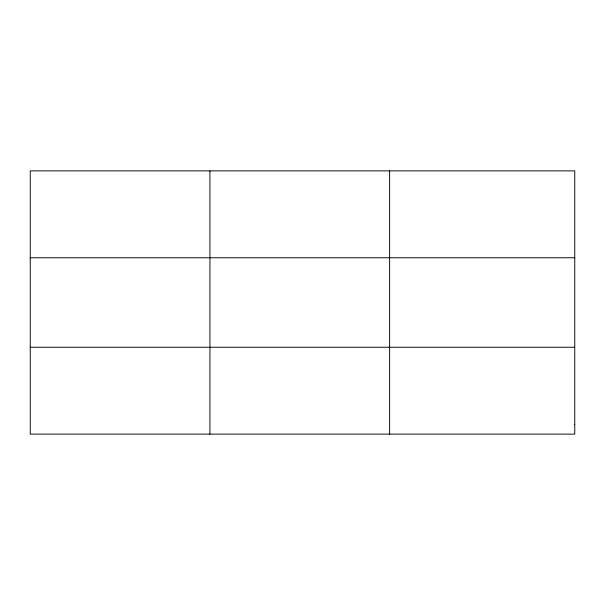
<?xml version="1.0" encoding="UTF-8"?>
<svg xmlns="http://www.w3.org/2000/svg" width="605" height="605" viewBox="0 0 605 605"><rect width="100%" height="100%" fill="white"/><g stroke="black" fill="none" stroke-linecap="round" stroke-linejoin="round"><path stroke-width="0.91" d="M209.935 434.118L209.935 170.882M389.62 434.118L389.62 170.882M30.25 257.753L574.75 257.753M30.25 347.247L574.75 347.247M574.75 424.46L574.75 434.118L30.25 434.118L30.25 170.882L574.75 170.882L574.75 424.46"/></g></svg>
